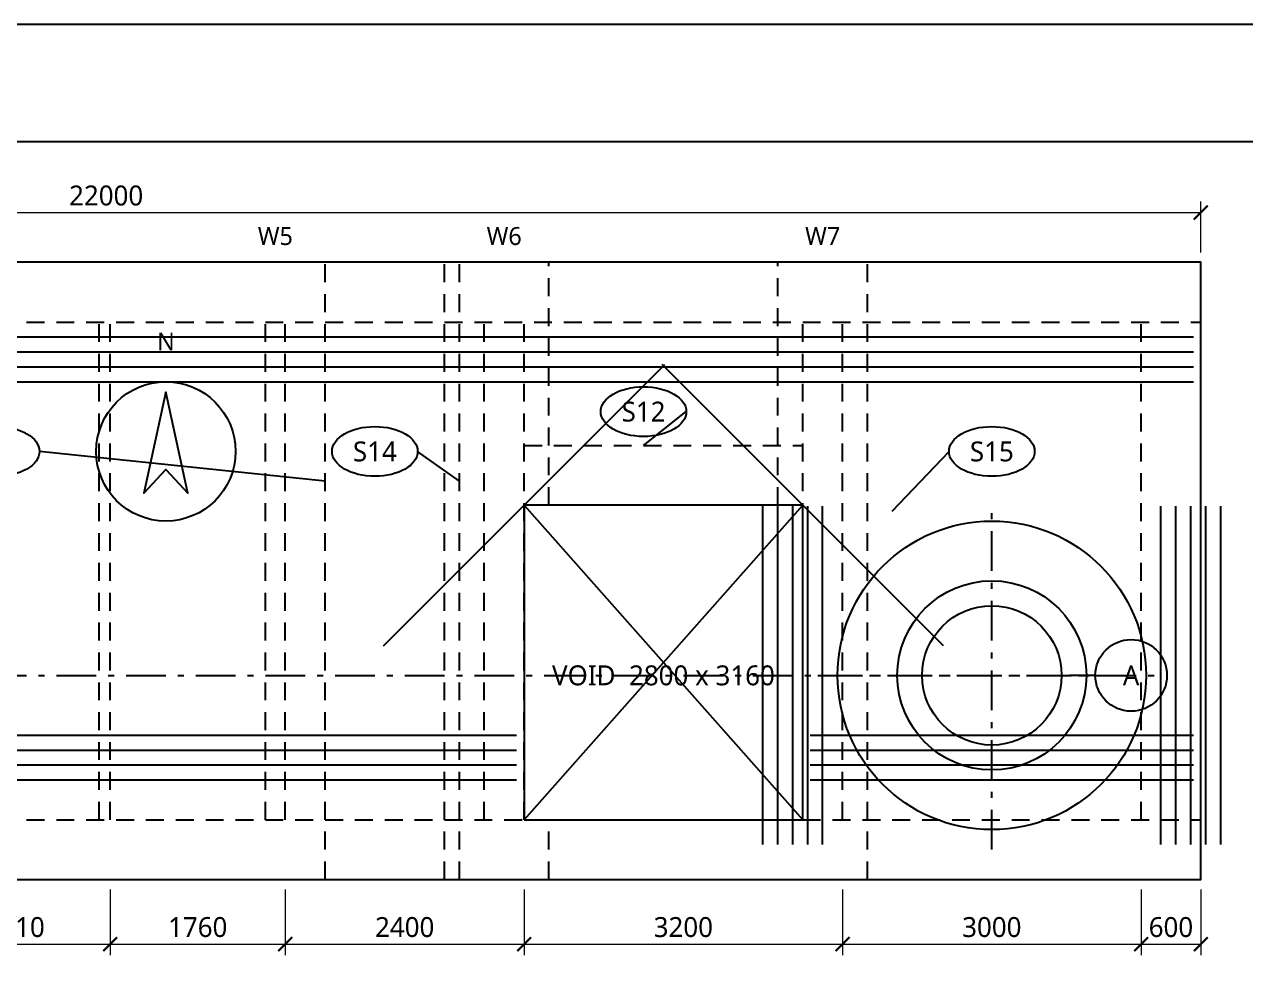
# Model space of a CAD drawing. Header units: millimetres. Extents: x 27 to 567, y 19 to 401.
# Drawn here: x 152.8 to 275.5, y 305.9 to 400.9 of the extents above; entities that cross this region are included whole.
import ezdxf
from ezdxf.enums import TextEntityAlignment as Align

# ---------------------------------------------------------------- set-up
doc = ezdxf.new("R2010")
doc.units = ezdxf.units.MM
for name, color, linetype in [('S-CALLOUT', 7, 'Continuous'), ('S-CENTER', 7, 'Continuous'), ('S-CONCRETE', 7, 'Continuous'), ('S-DIM', 7, 'Continuous'), ('S-HIDDEN', 8, 'Continuous'), ('S-REBAR-MAIN', 1, 'Continuous'), ('S-REBAR-SEC', 1, 'Continuous'), ('S-SECTION', 7, 'Continuous'), ('S-TEXT', 7, 'Continuous'), ('S-TITLE', 7, 'Continuous')]:
    doc.layers.add(name, color=color, linetype=linetype)
doc.styles.add('OpenSans', font='OpenSans-Regular.ttf')
doc.dimstyles.new('A2-DIM', dxfattribs={"dimtxt": 2, "dimasz": 1.4, "dimexe": 1.1, "dimexo": 1, "dimgap": 0.7, "dimtad": 1, "dimdec": 0, "dimtxsty": 'OpenSans', "dimblk": 'ARCHTICK', "dimcen": 2.5, "dimclrd": 7, "dimclre": 7, "dimclrt": 7, "dimazin": 3, "dimtfac": 1, "dimtmove": 0, "dimatfit": 3, "dimlwd": 13, "dimlwe": 13})

# ---------------------------------------------------------------- blocks, each defined once
blk = doc.blocks.new('A2-NORTH')
at = {"layer": 'S-TITLE'}
blk.add_lwpolyline([(0, 6), (-2.2, -4.2), (0, -1.8), (2.2, -4.2)], close=True, dxfattribs=at)
blk.add_circle((0, 0), 7, dxfattribs=at)
blk = doc.blocks.new('A2-SECMARK')
at = {"layer": 'S-SECTION'}
blk.add_circle((0, 0), 3.6, dxfattribs=at)
blk = doc.blocks.new('_ARCHTICK')
at = {"color": 0, "linetype": 'BYBLOCK', "const_width": 0.15}
blk.add_lwpolyline([(-0.5, -0.5), (0.5, 0.5)], dxfattribs=at)

msp = doc.modelspace()

# ---------------------------------------------------------------- linework, layer by layer
at = {"layer": 'S-CALLOUT'}
for p, q in [((215, 358.6), (219.3, 362)), ((183, 355), (154.3, 358)), ((196.5, 355), (192.3, 358)), ((240, 352), (245.7, 358))]:
    msp.add_line(p, q, dxfattribs=at)
for centre in [(215, 362), (150, 358), (188, 358), (250, 358)]:
    msp.add_ellipse(centre, major_axis=(4.3, 0), ratio=0.5813953, dxfattribs=at)
at = {"layer": 'S-CENTER'}
for p, q in [((203, 321), (231, 352.6)), ((203, 352.6), (231, 321)), ((250, 351.2), (250, 351.8)), ((250, 346), (250, 350)), ((250, 344.2), (250, 344.8)), ((250, 339), (250, 343)), ((250, 337.2), (250, 337.8)), ((149, 335.5), (153, 335.5)), ((154.2, 335.5), (154.8, 335.5)), ((156, 335.5), (160, 335.5)), ((161.2, 335.5), (161.8, 335.5)), ((163, 335.5), (167, 335.5)), ((168.2, 335.5), (168.8, 335.5)), ((170, 335.5), (174, 335.5)), ((175.2, 335.5), (175.8, 335.5)), ((177, 335.5), (181, 335.5)), ((182.2, 335.5), (182.8, 335.5)), ((184, 335.5), (188, 335.5)), ((189.2, 335.5), (189.8, 335.5)), ((191, 335.5), (195, 335.5)), ((196.2, 335.5), (196.8, 335.5)), ((198, 335.5), (202, 335.5)), ((203.2, 335.5), (203.8, 335.5)), ((205, 335.5), (209, 335.5)), ((210.2, 335.5), (210.8, 335.5)), ((212, 335.5), (216, 335.5)), ((217.2, 335.5), (217.8, 335.5)), ((219, 335.5), (223, 335.5)), ((224.2, 335.5), (224.8, 335.5)), ((226, 335.5), (230, 335.5)), ((231.2, 335.5), (231.8, 335.5)), ((232.5, 335.5), (236.5, 335.5)), ((233, 335.5), (237, 335.5)), ((237.7, 335.5), (238.3, 335.5)), ((238.2, 335.5), (238.8, 335.5)), ((239.5, 335.5), (243.5, 335.5)), ((240, 335.5), (244, 335.5)), ((244.7, 335.5), (245.3, 335.5)), ((245.2, 335.5), (245.8, 335.5)), ((246.5, 335.5), (250.5, 335.5)), ((247, 335.5), (251, 335.5)), ((250, 332), (250, 336)), ((251.7, 335.5), (252.3, 335.5)), ((252.2, 335.5), (252.8, 335.5)), ((253.5, 335.5), (257.5, 335.5)), ((254, 335.5), (258, 335.5)), ((258.7, 335.5), (259.3, 335.5)), ((259.2, 335.5), (259.8, 335.5)), ((260.5, 335.5), (264.5, 335.5)), ((261, 335.5), (264, 335.5)), ((265.7, 335.5), (266.3, 335.5)), ((250, 330.2), (250, 330.8)), ((250, 325), (250, 329)), ((250, 323.2), (250, 323.8)), ((250, 318), (250, 322))]:
    msp.add_line(p, q, dxfattribs=at)
at = {"layer": 'S-CONCRETE'}
for points in [[(51, 315), (271, 315), (271, 377), (51, 377)], [(203, 321), (231, 321), (231, 352.6), (203, 352.6)]]:
    msp.add_lwpolyline(points, close=True, dxfattribs=at)
for radius in [9.5, 7]:
    msp.add_circle((250, 335.5), radius, dxfattribs=at)
at = {"layer": 'S-HIDDEN'}
for p, q in [((153, 371), (154.8, 371)), ((156, 371), (157.8, 371)), ((159, 371), (160.8, 371)), ((160.3, 369), (160.3, 370.8)), ((161.4, 369), (161.4, 370.8)), ((162, 371), (163.8, 371)), ((165, 371), (166.8, 371)), ((168, 371), (169.8, 371)), ((171, 371), (172.8, 371)), ((174, 371), (175.8, 371)), ((177, 371), (178.8, 371)), ((177, 369), (177, 370.8)), ((179, 369), (179, 370.8)), ((180, 371), (181.8, 371)), ((183, 371), (184.8, 371)), ((186, 371), (187.8, 371)), ((189, 371), (190.8, 371)), ((192, 371), (193.8, 371)), ((195, 371), (196.8, 371)), ((198, 371), (199.8, 371)), ((199, 369), (199, 370.8)), ((201, 371), (202.8, 371)), ((203, 369), (203, 370.8)), ((204, 371), (205.8, 371)), ((207, 371), (208.8, 371)), ((210, 371), (211.8, 371)), ((213, 371), (214.8, 371)), ((216, 371), (217.8, 371)), ((219, 371), (220.8, 371)), ((222, 371), (223.8, 371)), ((225, 371), (226.8, 371)), ((228, 371), (229.8, 371)), ((231, 371), (232.8, 371)), ((231, 369), (231, 370.8)), ((234, 371), (235.8, 371)), ((235, 369), (235, 370.8)), ((237, 371), (238.8, 371)), ((240, 371), (241.8, 371)), ((243, 371), (244.8, 371)), ((246, 371), (247.8, 371)), ((249, 371), (250.8, 371)), ((252, 371), (253.8, 371)), ((255, 371), (256.8, 371)), ((258, 371), (259.8, 371)), ((261, 371), (262.8, 371)), ((264, 371), (265.8, 371)), ((265, 369), (265, 370.8)), ((267, 371), (268.8, 371)), ((270, 371), (271, 371)), ((160.3, 366), (160.3, 367.8)), ((161.4, 366), (161.4, 367.8)), ((177, 366), (177, 367.8)), ((179, 366), (179, 367.8)), ((199, 366), (199, 367.8)), ((203, 366), (203, 367.8)), ((231, 366), (231, 367.8)), ((235, 366), (235, 367.8)), ((265, 366), (265, 367.8)), ((160.3, 363), (160.3, 364.8)), ((161.4, 363), (161.4, 364.8)), ((177, 363), (177, 364.8)), ((179, 363), (179, 364.8)), ((199, 363), (199, 364.8)), ((203, 363), (203, 364.8)), ((231, 363), (231, 364.8)), ((235, 363), (235, 364.8)), ((265, 363), (265, 364.8)), ((160.3, 360), (160.3, 361.8)), ((161.4, 360), (161.4, 361.8)), ((177, 360), (177, 361.8)), ((179, 360), (179, 361.8)), ((199, 360), (199, 361.8)), ((203, 360), (203, 361.8)), ((231, 360), (231, 361.8)), ((235, 360), (235, 361.8)), ((265, 360), (265, 361.8)), ((160.3, 357), (160.3, 358.8)), ((161.4, 357), (161.4, 358.8)), ((177, 357), (177, 358.8)), ((179, 357), (179, 358.8)), ((199, 357), (199, 358.8)), ((203, 357), (203, 358.8)), ((231, 357), (231, 358.8)), ((235, 357), (235, 358.8)), ((265, 357), (265, 358.8)), ((160.3, 354), (160.3, 355.8)), ((161.4, 354), (161.4, 355.8)), ((177, 354), (177, 355.8)), ((179, 354), (179, 355.8)), ((199, 354), (199, 355.8)), ((203, 354), (203, 355.8)), ((231, 354), (231, 355.8)), ((235, 354), (235, 355.8)), ((265, 354), (265, 355.8)), ((160.3, 351), (160.3, 352.8)), ((161.4, 351), (161.4, 352.8)), ((177, 351), (177, 352.8)), ((179, 351), (179, 352.8)), ((199, 351), (199, 352.8)), ((203, 351), (203, 352.8)), ((231, 351), (231, 352.8)), ((235, 351), (235, 352.8)), ((265, 351), (265, 352.8)), ((160.3, 348), (160.3, 349.8)), ((161.4, 348), (161.4, 349.8)), ((177, 348), (177, 349.8)), ((179, 348), (179, 349.8)), ((199, 348), (199, 349.8)), ((203, 348), (203, 349.8)), ((231, 348), (231, 349.8)), ((235, 348), (235, 349.8)), ((265, 348), (265, 349.8)), ((160.3, 345), (160.3, 346.8)), ((161.4, 345), (161.4, 346.8)), ((177, 345), (177, 346.8)), ((179, 345), (179, 346.8)), ((199, 345), (199, 346.8)), ((203, 345), (203, 346.8)), ((231, 345), (231, 346.8)), ((235, 345), (235, 346.8)), ((265, 345), (265, 346.8)), ((160.3, 342), (160.3, 343.8)), ((161.4, 342), (161.4, 343.8)), ((177, 342), (177, 343.8)), ((179, 342), (179, 343.8)), ((199, 342), (199, 343.8)), ((203, 342), (203, 343.8)), ((231, 342), (231, 343.8)), ((235, 342), (235, 343.8)), ((265, 342), (265, 343.8)), ((160.3, 339), (160.3, 340.8)), ((161.4, 339), (161.4, 340.8)), ((177, 339), (177, 340.8)), ((179, 339), (179, 340.8)), ((199, 339), (199, 340.8)), ((203, 339), (203, 340.8)), ((231, 339), (231, 340.8)), ((235, 339), (235, 340.8)), ((265, 339), (265, 340.8)), ((160.3, 336), (160.3, 337.8)), ((161.4, 336), (161.4, 337.8)), ((177, 336), (177, 337.8)), ((179, 336), (179, 337.8)), ((199, 336), (199, 337.8)), ((203, 336), (203, 337.8)), ((231, 336), (231, 337.8)), ((235, 336), (235, 337.8)), ((265, 336), (265, 337.8)), ((160.3, 333), (160.3, 334.8)), ((161.4, 333), (161.4, 334.8)), ((177, 333), (177, 334.8)), ((179, 333), (179, 334.8)), ((199, 333), (199, 334.8)), ((203, 333), (203, 334.8)), ((231, 333), (231, 334.8)), ((235, 333), (235, 334.8)), ((265, 333), (265, 334.8)), ((160.3, 330), (160.3, 331.8)), ((161.4, 330), (161.4, 331.8)), ((177, 330), (177, 331.8)), ((179, 330), (179, 331.8)), ((199, 330), (199, 331.8)), ((203, 330), (203, 331.8)), ((231, 330), (231, 331.8)), ((235, 330), (235, 331.8)), ((265, 330), (265, 331.8)), ((160.3, 327), (160.3, 328.8)), ((161.4, 327), (161.4, 328.8)), ((177, 327), (177, 328.8)), ((179, 327), (179, 328.8)), ((199, 327), (199, 328.8)), ((203, 327), (203, 328.8)), ((231, 327), (231, 328.8)), ((235, 327), (235, 328.8)), ((265, 327), (265, 328.8)), ((160.3, 324), (160.3, 325.8)), ((161.4, 324), (161.4, 325.8)), ((177, 324), (177, 325.8)), ((179, 324), (179, 325.8)), ((199, 324), (199, 325.8)), ((203, 324), (203, 325.8)), ((231, 324), (231, 325.8)), ((235, 324), (235, 325.8)), ((265, 324), (265, 325.8)), ((160.3, 321), (160.3, 322.8)), ((161.4, 321), (161.4, 322.8)), ((177, 321), (177, 322.8)), ((179, 321), (179, 322.8)), ((199, 321), (199, 322.8)), ((203, 321), (203, 322.8)), ((231, 321), (231, 322.8)), ((235, 321), (235, 322.8)), ((265, 321), (265, 322.8)), ((153, 321), (154.8, 321)), ((156, 321), (157.8, 321)), ((159, 321), (160.8, 321)), ((162, 321), (163.8, 321)), ((165, 321), (166.8, 321)), ((168, 321), (169.8, 321)), ((171, 321), (172.8, 321)), ((174, 321), (175.8, 321)), ((177, 321), (178.8, 321)), ((180, 321), (181.8, 321)), ((183, 321), (184.8, 321)), ((186, 321), (187.8, 321)), ((189, 321), (190.8, 321)), ((192, 321), (193.8, 321)), ((195, 321), (196.8, 321)), ((198, 321), (199.8, 321)), ((201, 321), (202.8, 321)), ((204, 321), (205.8, 321)), ((207, 321), (208.8, 321)), ((210, 321), (211.8, 321)), ((213, 321), (214.8, 321)), ((216, 321), (217.8, 321)), ((219, 321), (220.8, 321)), ((222, 321), (223.8, 321)), ((225, 321), (226.8, 321)), ((228, 321), (229.8, 321)), ((231, 321), (232.8, 321)), ((234, 321), (235.8, 321)), ((237, 321), (238.8, 321)), ((240, 321), (241.8, 321)), ((243, 321), (244.8, 321)), ((246, 321), (247.8, 321)), ((249, 321), (250.8, 321)), ((252, 321), (253.8, 321)), ((255, 321), (256.8, 321)), ((258, 321), (259.8, 321)), ((261, 321), (262.8, 321)), ((264, 321), (265.8, 321)), ((267, 321), (268.8, 321)), ((270, 321), (271, 321))]:
    msp.add_line(p, q, dxfattribs=at)
at = {"layer": 'S-REBAR-MAIN'}
for p, q in [((51.75, 369.5), (270.25, 369.5)), ((51.75, 368), (270.25, 368)), ((51.75, 366.5), (270.25, 366.5)), ((51.75, 365), (270.25, 365)), ((51.75, 329.5), (202.25, 329.5)), ((231.75, 329.5), (270.25, 329.5)), ((51.75, 328), (202.25, 328)), ((231.75, 328), (270.25, 328)), ((51.75, 326.5), (202.25, 326.5)), ((231.75, 326.5), (270.25, 326.5)), ((51.75, 325), (202.25, 325)), ((231.75, 325), (270.25, 325))]:
    msp.add_line(p, q, dxfattribs=at)
at = {"layer": 'S-REBAR-SEC'}
for p, q in [((183, 375), (183, 376.8)), ((195, 375), (195, 376.8)), ((196.5, 375), (196.5, 376.8)), ((205.5, 376.6), (205.5, 377)), ((228.5, 376.6), (228.5, 377)), ((237.5, 375), (237.5, 376.8)), ((205.5, 373.6), (205.5, 375.4)), ((228.5, 373.6), (228.5, 375.4)), ((183, 372), (183, 373.8)), ((195, 372), (195, 373.8)), ((196.5, 372), (196.5, 373.8)), ((237.5, 372), (237.5, 373.8)), ((205.5, 370.6), (205.5, 372.4)), ((228.5, 370.6), (228.5, 372.4)), ((183, 369), (183, 370.8)), ((195, 369), (195, 370.8)), ((196.5, 369), (196.5, 370.8)), ((237.5, 369), (237.5, 370.8)), ((205.5, 367.6), (205.5, 369.4)), ((228.5, 367.6), (228.5, 369.4)), ((183, 366), (183, 367.8)), ((195, 366), (195, 367.8)), ((196.5, 366), (196.5, 367.8)), ((237.5, 366), (237.5, 367.8)), ((205.5, 364.6), (205.5, 366.4)), ((228.5, 364.6), (228.5, 366.4)), ((183, 363), (183, 364.8)), ((195, 363), (195, 364.8)), ((196.5, 363), (196.5, 364.8)), ((237.5, 363), (237.5, 364.8)), ((205.5, 361.6), (205.5, 363.4)), ((228.5, 361.6), (228.5, 363.4)), ((183, 360), (183, 361.8)), ((195, 360), (195, 361.8)), ((196.5, 360), (196.5, 361.8)), ((237.5, 360), (237.5, 361.8)), ((205.5, 358.6), (205.5, 360.4)), ((228.5, 358.6), (228.5, 360.4)), ((183, 357), (183, 358.8)), ((195, 357), (195, 358.8)), ((196.5, 357), (196.5, 358.8)), ((203, 358.6), (204.8, 358.6)), ((206, 358.6), (207.8, 358.6)), ((209, 358.6), (210.8, 358.6)), ((212, 358.6), (213.8, 358.6)), ((215, 358.6), (216.8, 358.6)), ((218, 358.6), (219.8, 358.6)), ((221, 358.6), (222.8, 358.6)), ((224, 358.6), (225.8, 358.6)), ((227, 358.6), (228.8, 358.6)), ((230, 358.6), (231, 358.6)), ((237.5, 357), (237.5, 358.8)), ((205.5, 355.6), (205.5, 357.4)), ((228.5, 355.6), (228.5, 357.4)), ((183, 354), (183, 355.8)), ((195, 354), (195, 355.8)), ((196.5, 354), (196.5, 355.8)), ((237.5, 354), (237.5, 355.8)), ((205.5, 352.6), (205.5, 354.4)), ((228.5, 352.6), (228.5, 354.4)), ((183, 351), (183, 352.8)), ((195, 351), (195, 352.8)), ((196.5, 351), (196.5, 352.8)), ((237.5, 351), (237.5, 352.8)), ((183, 348), (183, 349.8)), ((195, 348), (195, 349.8)), ((196.5, 348), (196.5, 349.8)), ((237.5, 348), (237.5, 349.8)), ((183, 345), (183, 346.8)), ((195, 345), (195, 346.8)), ((196.5, 345), (196.5, 346.8)), ((237.5, 345), (237.5, 346.8)), ((183, 342), (183, 343.8)), ((195, 342), (195, 343.8)), ((196.5, 342), (196.5, 343.8)), ((237.5, 342), (237.5, 343.8)), ((183, 339), (183, 340.8)), ((195, 339), (195, 340.8)), ((196.5, 339), (196.5, 340.8)), ((237.5, 339), (237.5, 340.8)), ((183, 336), (183, 337.8)), ((195, 336), (195, 337.8)), ((196.5, 336), (196.5, 337.8)), ((237.5, 336), (237.5, 337.8)), ((183, 333), (183, 334.8)), ((195, 333), (195, 334.8)), ((196.5, 333), (196.5, 334.8)), ((237.5, 333), (237.5, 334.8)), ((183, 330), (183, 331.8)), ((195, 330), (195, 331.8)), ((196.5, 330), (196.5, 331.8)), ((237.5, 330), (237.5, 331.8)), ((183, 327), (183, 328.8)), ((195, 327), (195, 328.8)), ((196.5, 327), (196.5, 328.8)), ((237.5, 327), (237.5, 328.8)), ((183, 324), (183, 325.8)), ((195, 324), (195, 325.8)), ((196.5, 324), (196.5, 325.8)), ((237.5, 324), (237.5, 325.8)), ((183, 321), (183, 322.8)), ((195, 321), (195, 322.8)), ((196.5, 321), (196.5, 322.8)), ((237.5, 321), (237.5, 322.8)), ((183, 318), (183, 319.8)), ((195, 318), (195, 319.8)), ((196.5, 318), (196.5, 319.8)), ((205.5, 318), (205.5, 319.8)), ((237.5, 318), (237.5, 319.8)), ((183, 315), (183, 316.8)), ((195, 315), (195, 316.8)), ((196.5, 315), (196.5, 316.8)), ((205.5, 315), (205.5, 316.8)), ((237.5, 315), (237.5, 316.8))]:
    msp.add_line(p, q, dxfattribs=at)
for points in [[(188.86, 338.46), (217.14, 366.74)], [(245.14, 338.46), (216.86, 366.74)], [(227, 318.5), (227, 352.5)], [(228.5, 318.5), (228.5, 352.5)], [(230, 318.5), (230, 352.5)], [(231.5, 318.5), (231.5, 352.5)], [(233, 318.5), (233, 352.5)], [(267, 318.5), (267, 352.5)], [(268.5, 318.5), (268.5, 352.5)], [(270, 318.5), (270, 352.5)], [(271.5, 318.5), (271.5, 352.5)], [(273, 318.5), (273, 352.5)]]:
    msp.add_lwpolyline(points, dxfattribs=at)
msp.add_circle((250, 335.5), 15.5, dxfattribs=at)
at = {"layer": 'S-SECTION'}
msp.add_line((260.4, 335.5), (257.8, 335.5), dxfattribs=at)
at = {"layer": 'S-TITLE'}
for points in [[(27, 19.1), (567, 19.1), (567, 400.9), (27, 400.9)], [(38.8, 30.9), (555.2, 30.9), (555.2, 389.1), (38.8, 389.1)]]:
    msp.add_lwpolyline(points, close=True, dxfattribs=at)

# ---------------------------------------------------------------- block references
at = {"layer": 'S-SECTION'}
msp.add_blockref('A2-SECMARK', (264, 335.5), dxfattribs=at)
at = {"layer": 'S-TITLE'}
msp.add_blockref('A2-NORTH', (167, 358), dxfattribs=at)

# ---------------------------------------------------------------- texts
at = {"layer": 'S-CALLOUT', "style": 'OpenSans'}
for s, p in [('S12', (215, 362)), ('S14', (188, 358)), ('S15', (250, 358))]:
    msp.add_text(s, height=2, dxfattribs=at).set_placement(p, align=Align.MIDDLE_CENTER)
at = {"layer": 'S-SECTION', "style": 'OpenSans'}
msp.add_text('A', height=2, dxfattribs=at).set_placement((264, 335.5), align=Align.MIDDLE_CENTER)
at = {"layer": 'S-TEXT', "style": 'OpenSans'}
for s, p in [('W5', (178, 378.2)), ('W6', (201, 378.2)), ('W7', (233, 378.2))]:
    msp.add_text(s, height=1.8, dxfattribs=at).set_placement(p, align=Align.BOTTOM_CENTER)
msp.add_text('VOID  2800 x 3160', height=2, dxfattribs=at).set_placement((217, 335.5), align=Align.MIDDLE_CENTER)
at = {"layer": 'S-TITLE', "style": 'OpenSans'}
msp.add_text('N', height=1.8, dxfattribs=at).set_placement((167, 367.6), align=Align.BOTTOM_CENTER)

# ---------------------------------------------------------------- dimensions: what is measured, and where the dimension line sits
at = {"layer": 'S-DIM'}
for base, p1, p2 in [((51, 382), (51, 377), (271, 377)), ((142.3, 308.5), (142.3, 315), (161.4, 315)), ((161.4, 308.5), (161.4, 315), (179, 315)), ((179, 308.5), (179, 315), (203, 315)), ((203, 308.5), (203, 315), (235, 315)), ((235, 308.5), (235, 315), (265, 315)), ((265, 308.5), (265, 315), (271, 315))]:
    msp.add_linear_dim(base=base, p1=p1, p2=p2, dimstyle='A2-DIM', override={"dimlfac": 100}, dxfattribs=at).render()

doc.saveas('drawing.dxf')
